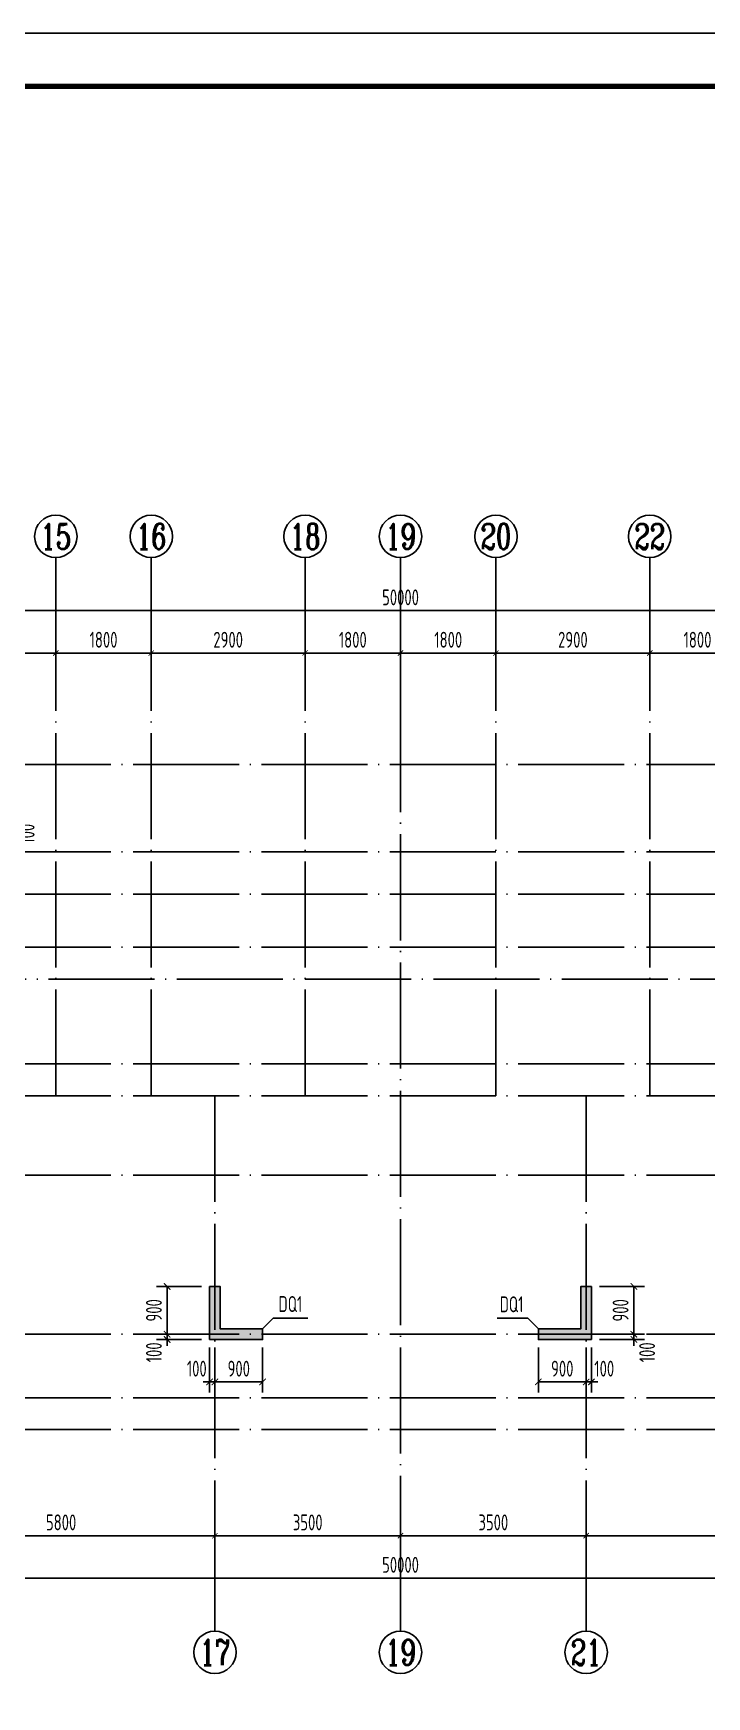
# Model space of a CAD drawing. Extents: x -461650 to 361314, y 245336 to 769729.
# Drawn here: x -106494 to -93796, y 428539 to 459918 of the extents above; entities that cross this region are included whole.
import ezdxf
from ezdxf.enums import TextEntityAlignment as Align

# ---------------------------------------------------------------- set-up
doc = ezdxf.new("R2010")
doc.units = 0
doc.header["$LTSCALE"] = 1000
doc.linetypes.add('DOTE', pattern=[2.42, 2, -0.2, 0.02, -0.2])
doc.layers.get('0').update_dxf_attribs({"linetype": 'CONTINUOUS'})
doc.layers.get('DEFPOINTS').update_dxf_attribs({"linetype": 'CONTINUOUS'})
for name, color, linetype in [('-TK', 7, 'CONTINUOUS'), ('A-AXIS', 1, 'CONTINUOUS'), ('A-DOTE', 10, 'DOTE'), ('AXIS_NUM', 7, 'CONTINUOUS'), ('S-Q墙实线', 6, 'CONTINUOUS'), ('S-Q墙标注', 3, 'CONTINUOUS'), ('S-X详图填充', 252, 'CONTINUOUS'), ('S-X详图实线', 4, 'CONTINUOUS'), ('S-Y一般标注', 3, 'CONTINUOUS'), ('S-Z柱编号', 6, 'CONTINUOUS')]:
    doc.layers.add(name, color=color, linetype=linetype)
doc.styles.add('TSSD_Axis', font='complex.shx', dxfattribs={"width": 0.7, "bigfont": 'hztxt.shx'})
doc.styles.add('TSSD_DIMENSION', font='Tssdeng.shx', dxfattribs={"width": 0.7, "bigfont": 'tssdchn.shx'})
doc.styles.add('TSSD_REIN', font='tssdeng.shx', dxfattribs={"width": 0.7, "height": 300, "bigfont": 'tssdchn.shx'})
doc.styles.add('结构文字', font='zstxt.shx', dxfattribs={"width": 0.7, "bigfont": 'zshz.shx'})
doc.dimstyles.new('STRUCK', dxfattribs={"dimtxt": 400, "dimasz": 121, "dimexe": 200, "dimexo": 150, "dimgap": 115, "dimtad": 1, "dimdec": 0, "dimdsep": 46, "dimtxsty": '结构文字', "dimblk": 'ARCHTICK', "dimcen": 400, "dimclrd": 3, "dimclre": 3, "dimclrt": 7, "dimadec": 0, "dimazin": 0, "dimtfac": 1, "dimtdec": 0, "dimtix": 1, "dimtmove": 2, "dimatfit": 3, "dimldrblk": '_DIMX', "dimfxl": 0, "dimtolj": 1, "dimtzin": 0, "dimarcsym": 0})
doc.dimstyles.new('TSSD_100_100', dxfattribs={"dimtxt": 300, "dimasz": 100, "dimexe": 100, "dimexo": 250, "dimgap": 100, "dimtad": 1, "dimdec": 0, "dimzin": 0, "dimdsep": 46, "dimtxsty": 'TSSD_DIMENSION', "dimblk": 'ARCHTICK', "dimcen": 0, "dimdle": 100, "dimclrt": 7, "dimadec": 0, "dimazin": 0, "dimtfac": 1, "dimtdec": 0, "dimtix": 1, "dimtmove": 2, "dimatfit": 3, "dimldrblk": 'ARCHTICK', "dimfxl": 0, "dimtolj": 1, "dimtzin": 0, "dimarcsym": 0})

# ---------------------------------------------------------------- blocks, each defined once
blk = doc.blocks.new('ts_axno')
at = {"color": 0, "linetype": 'ByBlock', "lineweight": -2}
blk.add_circle((0, 0), 0.5, dxfattribs=at)
at = {"color": 0, "linetype": 'ByBlock', "lineweight": -2, "style": 'TSSD_Axis', "width": 0.7}
blk.add_attdef('A', text='', height=0.6, dxfattribs=at).set_placement((0, 0), align=Align.MIDDLE_CENTER)
blk = doc.blocks.new('_ArchTick')
at = {"color": 0, "linetype": 'ByBlock', "const_width": 0.15}
blk.add_lwpolyline([(-0.5, -0.5), (0.5, 0.5)], dxfattribs=at)
blk = doc.blocks.new('*D296')
at = {"layer": 'DEFPOINTS', "color": 0}
for p in [(23100, 19250), (21400, 18250), (23100, 18250)]:
    blk.add_point(p, dxfattribs=at)
at = {"layer": 'S-Y一般标注', "color": 0, "lineweight": -2}
for p, q in [((21300, 19250), (23200, 19250)), ((21400, 18500), (21400, 19350)), ((23100, 18500), (23100, 19350))]:
    blk.add_line(p, q, dxfattribs=at)
at = {"layer": 'S-Y一般标注', "color": 0, "lineweight": -2, "xscale": 100, "yscale": 100, "zscale": 100, "rotation": 180}
blk.add_blockref('_ArchTick', (21400, 19250), dxfattribs=at)
at = {"layer": 'S-Y一般标注', "color": 0, "lineweight": -2, "xscale": 100, "yscale": 100, "zscale": 100}
blk.add_blockref('_ArchTick', (23100, 19250), dxfattribs=at)
at = {"layer": 'S-Y一般标注', "color": 7, "insert": (22250, 19500), "char_height": 300, "attachment_point": 5, "style": 'TSSD_DIMENSION'}
blk.add_mtext('\\A1;1700', dxfattribs=at)
blk = doc.blocks.new('*D297')
at = {"layer": 'DEFPOINTS', "color": 0}
for p in [(24900, 19250), (23100, 18250), (24900, 18250)]:
    blk.add_point(p, dxfattribs=at)
at = {"layer": 'S-Y一般标注', "color": 0, "lineweight": -2}
for p, q in [((23000, 19250), (25000, 19250)), ((23100, 18500), (23100, 19350)), ((24900, 18500), (24900, 19350))]:
    blk.add_line(p, q, dxfattribs=at)
at = {"layer": 'S-Y一般标注', "color": 0, "lineweight": -2, "xscale": 100, "yscale": 100, "zscale": 100, "rotation": 180}
blk.add_blockref('_ArchTick', (23100, 19250), dxfattribs=at)
at = {"layer": 'S-Y一般标注', "color": 0, "lineweight": -2, "xscale": 100, "yscale": 100, "zscale": 100}
blk.add_blockref('_ArchTick', (24900, 19250), dxfattribs=at)
at = {"layer": 'S-Y一般标注', "color": 7, "insert": (24000, 19500), "char_height": 300, "attachment_point": 5, "style": 'TSSD_DIMENSION'}
blk.add_mtext('\\A1;1800', dxfattribs=at)
blk = doc.blocks.new('*D298')
at = {"layer": 'DEFPOINTS', "color": 0}
for p in [(27800, 19250), (24900, 18250), (27800, 18250)]:
    blk.add_point(p, dxfattribs=at)
at = {"layer": 'S-Y一般标注', "color": 0, "lineweight": -2}
for p, q in [((24800, 19250), (27900, 19250)), ((24900, 18500), (24900, 19350)), ((27800, 18500), (27800, 19350))]:
    blk.add_line(p, q, dxfattribs=at)
at = {"layer": 'S-Y一般标注', "color": 0, "lineweight": -2, "xscale": 100, "yscale": 100, "zscale": 100, "rotation": 180}
blk.add_blockref('_ArchTick', (24900, 19250), dxfattribs=at)
at = {"layer": 'S-Y一般标注', "color": 0, "lineweight": -2, "xscale": 100, "yscale": 100, "zscale": 100}
blk.add_blockref('_ArchTick', (27800, 19250), dxfattribs=at)
at = {"layer": 'S-Y一般标注', "color": 7, "insert": (26350, 19500), "char_height": 300, "attachment_point": 5, "style": 'TSSD_DIMENSION'}
blk.add_mtext('\\A1;2900', dxfattribs=at)
blk = doc.blocks.new('*D299')
at = {"layer": 'DEFPOINTS', "color": 0}
for p in [(29600, 19250), (27800, 18250), (29600, 18250)]:
    blk.add_point(p, dxfattribs=at)
at = {"layer": 'S-Y一般标注', "color": 0, "lineweight": -2}
for p, q in [((27700, 19250), (29700, 19250)), ((27800, 18500), (27800, 19350)), ((29600, 18500), (29600, 19350))]:
    blk.add_line(p, q, dxfattribs=at)
at = {"layer": 'S-Y一般标注', "color": 0, "lineweight": -2, "xscale": 100, "yscale": 100, "zscale": 100, "rotation": 180}
blk.add_blockref('_ArchTick', (27800, 19250), dxfattribs=at)
at = {"layer": 'S-Y一般标注', "color": 0, "lineweight": -2, "xscale": 100, "yscale": 100, "zscale": 100}
blk.add_blockref('_ArchTick', (29600, 19250), dxfattribs=at)
at = {"layer": 'S-Y一般标注', "color": 7, "insert": (28700, 19500), "char_height": 300, "attachment_point": 5, "style": 'TSSD_DIMENSION'}
blk.add_mtext('\\A1;1800', dxfattribs=at)
blk = doc.blocks.new('*D300')
at = {"layer": 'DEFPOINTS', "color": 0}
for p in [(31400, 19250), (29600, 18250), (31400, 18250)]:
    blk.add_point(p, dxfattribs=at)
at = {"layer": 'S-Y一般标注', "color": 0, "lineweight": -2}
for p, q in [((29500, 19250), (31500, 19250)), ((29600, 18500), (29600, 19350)), ((31400, 18500), (31400, 19350))]:
    blk.add_line(p, q, dxfattribs=at)
at = {"layer": 'S-Y一般标注', "color": 0, "lineweight": -2, "xscale": 100, "yscale": 100, "zscale": 100, "rotation": 180}
blk.add_blockref('_ArchTick', (29600, 19250), dxfattribs=at)
at = {"layer": 'S-Y一般标注', "color": 0, "lineweight": -2, "xscale": 100, "yscale": 100, "zscale": 100}
blk.add_blockref('_ArchTick', (31400, 19250), dxfattribs=at)
at = {"layer": 'S-Y一般标注', "color": 7, "insert": (30500, 19500), "char_height": 300, "attachment_point": 5, "style": 'TSSD_DIMENSION'}
blk.add_mtext('\\A1;1800', dxfattribs=at)
blk = doc.blocks.new('*D301')
at = {"layer": 'DEFPOINTS', "color": 0}
for p in [(34300, 19250), (31400, 18250), (34300, 18250)]:
    blk.add_point(p, dxfattribs=at)
at = {"layer": 'S-Y一般标注', "color": 0, "lineweight": -2}
for p, q in [((31300, 19250), (34400, 19250)), ((31400, 18500), (31400, 19350)), ((34300, 18500), (34300, 19350))]:
    blk.add_line(p, q, dxfattribs=at)
at = {"layer": 'S-Y一般标注', "color": 0, "lineweight": -2, "xscale": 100, "yscale": 100, "zscale": 100, "rotation": 180}
blk.add_blockref('_ArchTick', (31400, 19250), dxfattribs=at)
at = {"layer": 'S-Y一般标注', "color": 0, "lineweight": -2, "xscale": 100, "yscale": 100, "zscale": 100}
blk.add_blockref('_ArchTick', (34300, 19250), dxfattribs=at)
at = {"layer": 'S-Y一般标注', "color": 7, "insert": (32850, 19500), "char_height": 300, "attachment_point": 5, "style": 'TSSD_DIMENSION'}
blk.add_mtext('\\A1;2900', dxfattribs=at)
blk = doc.blocks.new('*D302')
at = {"layer": 'DEFPOINTS', "color": 0}
for p in [(36100, 19250), (34300, 18250), (36100, 18250)]:
    blk.add_point(p, dxfattribs=at)
at = {"layer": 'S-Y一般标注', "color": 0, "lineweight": -2}
for p, q in [((34200, 19250), (36200, 19250)), ((34300, 18500), (34300, 19350)), ((36100, 18500), (36100, 19350))]:
    blk.add_line(p, q, dxfattribs=at)
at = {"layer": 'S-Y一般标注', "color": 0, "lineweight": -2, "xscale": 100, "yscale": 100, "zscale": 100, "rotation": 180}
blk.add_blockref('_ArchTick', (34300, 19250), dxfattribs=at)
at = {"layer": 'S-Y一般标注', "color": 0, "lineweight": -2, "xscale": 100, "yscale": 100, "zscale": 100}
blk.add_blockref('_ArchTick', (36100, 19250), dxfattribs=at)
at = {"layer": 'S-Y一般标注', "color": 7, "insert": (35200, 19500), "char_height": 300, "attachment_point": 5, "style": 'TSSD_DIMENSION'}
blk.add_mtext('\\A1;1800', dxfattribs=at)
blk = doc.blocks.new('*D311')
at = {"layer": 'DEFPOINTS', "color": 0}
for p in [(54600, 20050), (4600, 18250), (54600, 18250)]:
    blk.add_point(p, dxfattribs=at)
at = {"layer": 'S-Y一般标注', "color": 0, "lineweight": -2}
for p, q in [((4600, 18500), (4600, 20150)), ((54600, 18500), (54600, 20150)), ((4500, 20050), (54700, 20050))]:
    blk.add_line(p, q, dxfattribs=at)
at = {"layer": 'S-Y一般标注', "color": 0, "lineweight": -2, "xscale": 100, "yscale": 100, "zscale": 100, "rotation": 180}
blk.add_blockref('_ArchTick', (4600, 20050), dxfattribs=at)
at = {"layer": 'S-Y一般标注', "color": 0, "lineweight": -2, "xscale": 100, "yscale": 100, "zscale": 100}
blk.add_blockref('_ArchTick', (54600, 20050), dxfattribs=at)
at = {"layer": 'S-Y一般标注', "color": 7, "insert": (29600, 20300), "char_height": 300, "attachment_point": 5, "style": 'TSSD_DIMENSION'}
blk.add_mtext('\\A1;50000', dxfattribs=at)
blk = doc.blocks.new('*D328')
at = {"layer": 'DEFPOINTS', "color": 0}
for p in [(20300, 3600), (26100, 3600), (26100, 2600)]:
    blk.add_point(p, dxfattribs=at)
at = {"layer": 'S-Y一般标注', "color": 0, "lineweight": -2}
for p, q in [((20300, 3350), (20300, 2500)), ((26100, 3350), (26100, 2500)), ((20200, 2600), (26200, 2600))]:
    blk.add_line(p, q, dxfattribs=at)
at = {"layer": 'S-Y一般标注', "color": 0, "lineweight": -2, "xscale": 100, "yscale": 100, "zscale": 100, "rotation": 180}
blk.add_blockref('_ArchTick', (20300, 2600), dxfattribs=at)
at = {"layer": 'S-Y一般标注', "color": 0, "lineweight": -2, "xscale": 100, "yscale": 100, "zscale": 100}
blk.add_blockref('_ArchTick', (26100, 2600), dxfattribs=at)
at = {"layer": 'S-Y一般标注', "color": 7, "insert": (23200, 2850), "char_height": 300, "attachment_point": 5, "style": 'TSSD_DIMENSION'}
blk.add_mtext('\\A1;5800', dxfattribs=at)
blk = doc.blocks.new('*D329')
at = {"layer": 'DEFPOINTS', "color": 0}
for p in [(26100, 3600), (29600, 3600), (29600, 2600)]:
    blk.add_point(p, dxfattribs=at)
at = {"layer": 'S-Y一般标注', "color": 0, "lineweight": -2}
for p, q in [((26100, 3350), (26100, 2500)), ((29600, 3350), (29600, 2500)), ((26000, 2600), (29700, 2600))]:
    blk.add_line(p, q, dxfattribs=at)
at = {"layer": 'S-Y一般标注', "color": 0, "lineweight": -2, "xscale": 100, "yscale": 100, "zscale": 100, "rotation": 180}
blk.add_blockref('_ArchTick', (26100, 2600), dxfattribs=at)
at = {"layer": 'S-Y一般标注', "color": 0, "lineweight": -2, "xscale": 100, "yscale": 100, "zscale": 100}
blk.add_blockref('_ArchTick', (29600, 2600), dxfattribs=at)
at = {"layer": 'S-Y一般标注', "color": 7, "insert": (27850, 2850), "char_height": 300, "attachment_point": 5, "style": 'TSSD_DIMENSION'}
blk.add_mtext('\\A1;3500', dxfattribs=at)
blk = doc.blocks.new('*D330')
at = {"layer": 'DEFPOINTS', "color": 0}
for p in [(33100, 3600), (38900, 3600), (38900, 2600)]:
    blk.add_point(p, dxfattribs=at)
at = {"layer": 'S-Y一般标注', "color": 0, "lineweight": -2}
for p, q in [((33100, 3350), (33100, 2500)), ((38900, 3350), (38900, 2500)), ((33000, 2600), (39000, 2600))]:
    blk.add_line(p, q, dxfattribs=at)
at = {"layer": 'S-Y一般标注', "color": 0, "lineweight": -2, "xscale": 100, "yscale": 100, "zscale": 100, "rotation": 180}
blk.add_blockref('_ArchTick', (33100, 2600), dxfattribs=at)
at = {"layer": 'S-Y一般标注', "color": 0, "lineweight": -2, "xscale": 100, "yscale": 100, "zscale": 100}
blk.add_blockref('_ArchTick', (38900, 2600), dxfattribs=at)
at = {"layer": 'S-Y一般标注', "color": 7, "insert": (36000, 2850), "char_height": 300, "attachment_point": 5, "style": 'TSSD_DIMENSION'}
blk.add_mtext('\\A1;5800', dxfattribs=at)
blk = doc.blocks.new('*D334')
at = {"layer": 'DEFPOINTS', "color": 0}
for p in [(4600, 3600), (54600, 3600), (54600, 1800)]:
    blk.add_point(p, dxfattribs=at)
at = {"layer": 'S-Y一般标注', "color": 0, "lineweight": -2}
for p, q in [((4600, 3350), (4600, 1700)), ((54600, 3350), (54600, 1700)), ((4500, 1800), (54700, 1800))]:
    blk.add_line(p, q, dxfattribs=at)
at = {"layer": 'S-Y一般标注', "color": 0, "lineweight": -2, "xscale": 100, "yscale": 100, "zscale": 100, "rotation": 180}
blk.add_blockref('_ArchTick', (4600, 1800), dxfattribs=at)
at = {"layer": 'S-Y一般标注', "color": 0, "lineweight": -2, "xscale": 100, "yscale": 100, "zscale": 100}
blk.add_blockref('_ArchTick', (54600, 1800), dxfattribs=at)
at = {"layer": 'S-Y一般标注', "color": 7, "insert": (29600, 2050), "char_height": 300, "attachment_point": 5, "style": 'TSSD_DIMENSION'}
blk.add_mtext('\\A1;50000', dxfattribs=at)
blk = doc.blocks.new('*D337')
at = {"layer": 'DEFPOINTS', "color": 0}
for p in [(29600, 3600), (33100, 3600), (33100, 2600)]:
    blk.add_point(p, dxfattribs=at)
at = {"layer": 'S-Y一般标注', "color": 0, "lineweight": -2}
for p, q in [((29600, 3350), (29600, 2500)), ((33100, 3350), (33100, 2500)), ((29500, 2600), (33200, 2600))]:
    blk.add_line(p, q, dxfattribs=at)
at = {"layer": 'S-Y一般标注', "color": 0, "lineweight": -2, "xscale": 100, "yscale": 100, "zscale": 100, "rotation": 180}
blk.add_blockref('_ArchTick', (29600, 2600), dxfattribs=at)
at = {"layer": 'S-Y一般标注', "color": 0, "lineweight": -2, "xscale": 100, "yscale": 100, "zscale": 100}
blk.add_blockref('_ArchTick', (33100, 2600), dxfattribs=at)
at = {"layer": 'S-Y一般标注', "color": 7, "insert": (31350, 2850), "char_height": 300, "attachment_point": 5, "style": 'TSSD_DIMENSION'}
blk.add_mtext('\\A1;3500', dxfattribs=at)
blk = doc.blocks.new('*D3079')
at = {"layer": 'DEFPOINTS', "color": 0}
for p in [(-103970, 435378), (-103170, 435378), (-103170, 435278)]:
    blk.add_point(p, dxfattribs=at)
at = {"layer": 'S-Q墙标注', "color": 3, "lineweight": -2}
for p, q in [((-103320, 435378), (-104170, 435378)), ((-103320, 435278), (-104170, 435278)), ((-103970, 435378), (-103970, 435499)), ((-103970, 435278), (-103970, 435378)), ((-103970, 435278), (-103970, 435157))]:
    blk.add_line(p, q, dxfattribs=at)
at = {"layer": 'S-Q墙标注', "color": 3, "lineweight": -2, "xscale": 121, "yscale": 121, "zscale": 121}
for p, rotation in [((-103970, 435378), 270), ((-103970, 435278), 90)]:
    blk.add_blockref('_ArchTick', p, dxfattribs=dict(at, rotation=rotation))
at = {"layer": 'S-Q墙标注', "color": 7, "insert": (-104220, 435036), "char_height": 300, "attachment_point": 5, "rotation": 90, "style": 'TSSD_REIN'}
blk.add_mtext('\\A1;100', dxfattribs=at)
blk = doc.blocks.new('_DIMX')
blk.add_line((-150, 0), (150, 0))
at = {"const_width": 50}
blk.add_lwpolyline([(-70, -70), (70, 70)], dxfattribs=at)
blk = doc.blocks.new('*D3080')
at = {"layer": 'DEFPOINTS', "color": 0}
for p in [(-103970, 436278), (-103170, 436278), (-103170, 435378)]:
    blk.add_point(p, dxfattribs=at)
at = {"layer": 'S-Q墙标注', "color": 3, "lineweight": -2}
for p, q in [((-103320, 436278), (-104170, 436278)), ((-103970, 435378), (-103970, 436278)), ((-103320, 435378), (-104170, 435378))]:
    blk.add_line(p, q, dxfattribs=at)
at = {"layer": 'S-Q墙标注', "color": 3, "lineweight": -2, "xscale": 121, "yscale": 121, "zscale": 121}
for p, rotation in [((-103970, 436278), 90), ((-103970, 435378), 270)]:
    blk.add_blockref('_ArchTick', p, dxfattribs=dict(at, rotation=rotation))
at = {"layer": 'S-Q墙标注', "color": 7, "insert": (-104220, 435828), "char_height": 300, "attachment_point": 5, "rotation": 90, "style": 'TSSD_REIN'}
blk.add_mtext('\\A1;900', dxfattribs=at)
blk = doc.blocks.new('*D3081')
at = {"layer": 'DEFPOINTS', "color": 0}
for p in [(-103070, 435278), (-102170, 435278), (-103070, 434478)]:
    blk.add_point(p, dxfattribs=at)
at = {"layer": 'S-Q墙标注', "color": 3, "lineweight": -2}
for p, q in [((-103070, 435128), (-103070, 434278)), ((-102170, 435128), (-102170, 434278)), ((-102170, 434478), (-103070, 434478))]:
    blk.add_line(p, q, dxfattribs=at)
at = {"layer": 'S-Q墙标注', "color": 3, "lineweight": -2, "xscale": 121, "yscale": 121, "zscale": 121, "rotation": 180}
blk.add_blockref('_ArchTick', (-103070, 434478), dxfattribs=at)
at = {"layer": 'S-Q墙标注', "color": 3, "lineweight": -2, "xscale": 121, "yscale": 121, "zscale": 121}
blk.add_blockref('_ArchTick', (-102170, 434478), dxfattribs=at)
at = {"layer": 'S-Q墙标注', "color": 7, "insert": (-102620, 434728), "char_height": 300, "attachment_point": 5, "style": 'TSSD_REIN'}
blk.add_mtext('\\A1;900', dxfattribs=at)
blk = doc.blocks.new('*D3082')
at = {"layer": 'DEFPOINTS', "color": 0}
for p in [(-103170, 435278), (-103070, 435278), (-103170, 434478)]:
    blk.add_point(p, dxfattribs=at)
at = {"layer": 'S-Q墙标注', "color": 3, "lineweight": -2}
for p, q in [((-103170, 435128), (-103170, 434278)), ((-103070, 435128), (-103070, 434278)), ((-103170, 434478), (-103291, 434478)), ((-103070, 434478), (-103170, 434478)), ((-103070, 434478), (-102949, 434478))]:
    blk.add_line(p, q, dxfattribs=at)
at = {"layer": 'S-Q墙标注', "color": 3, "lineweight": -2, "xscale": 121, "yscale": 121, "zscale": 121}
blk.add_blockref('_ArchTick', (-103170, 434478), dxfattribs=at)
at = {"layer": 'S-Q墙标注', "color": 3, "lineweight": -2, "xscale": 121, "yscale": 121, "zscale": 121, "rotation": 180}
blk.add_blockref('_ArchTick', (-103070, 434478), dxfattribs=at)
at = {"layer": 'S-Q墙标注', "color": 7, "insert": (-103412, 434728), "char_height": 300, "attachment_point": 5, "style": 'TSSD_REIN'}
blk.add_mtext('\\A1;100', dxfattribs=at)
blk = doc.blocks.new('*D3109')
at = {"layer": 'DEFPOINTS', "color": 0}
for p in [(-95970, 435378), (-95970, 435278), (-95170, 435378)]:
    blk.add_point(p, dxfattribs=at)
at = {"layer": 'S-Q墙标注', "color": 3, "lineweight": -2}
for p, q in [((-95820, 435378), (-94970, 435378)), ((-95820, 435278), (-94970, 435278)), ((-95170, 435378), (-95170, 435499)), ((-95170, 435278), (-95170, 435378)), ((-95170, 435278), (-95170, 435157))]:
    blk.add_line(p, q, dxfattribs=at)
at = {"layer": 'S-Q墙标注', "color": 3, "lineweight": -2, "xscale": 121, "yscale": 121, "zscale": 121}
for p, rotation in [((-95170, 435378), 270), ((-95170, 435278), 90)]:
    blk.add_blockref('_ArchTick', p, dxfattribs=dict(at, rotation=rotation))
at = {"layer": 'S-Q墙标注', "color": 7, "insert": (-94920, 435036), "char_height": 300, "attachment_point": 5, "rotation": 90, "style": 'TSSD_REIN'}
blk.add_mtext('\\A1;100', dxfattribs=at)
blk = doc.blocks.new('*D3110')
at = {"layer": 'DEFPOINTS', "color": 0}
for p in [(-95970, 436278), (-95170, 436278), (-95970, 435378)]:
    blk.add_point(p, dxfattribs=at)
at = {"layer": 'S-Q墙标注', "color": 3, "lineweight": -2}
for p, q in [((-95820, 436278), (-94970, 436278)), ((-95170, 435378), (-95170, 436278)), ((-95820, 435378), (-94970, 435378))]:
    blk.add_line(p, q, dxfattribs=at)
at = {"layer": 'S-Q墙标注', "color": 3, "lineweight": -2, "xscale": 121, "yscale": 121, "zscale": 121}
for p, rotation in [((-95170, 436278), 90), ((-95170, 435378), 270)]:
    blk.add_blockref('_ArchTick', p, dxfattribs=dict(at, rotation=rotation))
at = {"layer": 'S-Q墙标注', "color": 7, "insert": (-95420, 435828), "char_height": 300, "attachment_point": 5, "rotation": 90, "style": 'TSSD_REIN'}
blk.add_mtext('\\A1;900', dxfattribs=at)
blk = doc.blocks.new('*D3111')
at = {"layer": 'DEFPOINTS', "color": 0}
for p in [(-96970, 435278), (-96070, 435278), (-96070, 434478)]:
    blk.add_point(p, dxfattribs=at)
at = {"layer": 'S-Q墙标注', "color": 3, "lineweight": -2}
for p, q in [((-96970, 435128), (-96970, 434278)), ((-96070, 435128), (-96070, 434278)), ((-96970, 434478), (-96070, 434478))]:
    blk.add_line(p, q, dxfattribs=at)
at = {"layer": 'S-Q墙标注', "color": 3, "lineweight": -2, "xscale": 121, "yscale": 121, "zscale": 121, "rotation": 180}
blk.add_blockref('_ArchTick', (-96970, 434478), dxfattribs=at)
at = {"layer": 'S-Q墙标注', "color": 3, "lineweight": -2, "xscale": 121, "yscale": 121, "zscale": 121}
blk.add_blockref('_ArchTick', (-96070, 434478), dxfattribs=at)
at = {"layer": 'S-Q墙标注', "color": 7, "insert": (-96520, 434728), "char_height": 300, "attachment_point": 5, "style": 'TSSD_REIN'}
blk.add_mtext('\\A1;900', dxfattribs=at)
blk = doc.blocks.new('*D3112')
at = {"layer": 'DEFPOINTS', "color": 0}
for p in [(-96070, 435278), (-95970, 435278), (-95970, 434478)]:
    blk.add_point(p, dxfattribs=at)
at = {"layer": 'S-Q墙标注', "color": 3, "lineweight": -2}
for p, q in [((-96070, 435128), (-96070, 434278)), ((-95970, 435128), (-95970, 434278)), ((-96070, 434478), (-96191, 434478)), ((-96070, 434478), (-95970, 434478)), ((-95970, 434478), (-95849, 434478))]:
    blk.add_line(p, q, dxfattribs=at)
at = {"layer": 'S-Q墙标注', "color": 3, "lineweight": -2, "xscale": 121, "yscale": 121, "zscale": 121}
blk.add_blockref('_ArchTick', (-96070, 434478), dxfattribs=at)
at = {"layer": 'S-Q墙标注', "color": 3, "lineweight": -2, "xscale": 121, "yscale": 121, "zscale": 121, "rotation": 180}
blk.add_blockref('_ArchTick', (-95970, 434478), dxfattribs=at)
at = {"layer": 'S-Q墙标注', "color": 7, "insert": (-95728, 434728), "char_height": 300, "attachment_point": 5, "style": 'TSSD_REIN'}
blk.add_mtext('\\A1;100', dxfattribs=at)
blk = doc.blocks.new('*D3131')
at = {"layer": 'DEFPOINTS', "color": 0}
for p in [(-107670, 444578), (-107670, 444478), (-106870, 444578)]:
    blk.add_point(p, dxfattribs=at)
at = {"layer": 'S-Q墙标注', "color": 3, "lineweight": -2}
for p, q in [((-106870, 444578), (-106870, 444699)), ((-107520, 444578), (-106670, 444578)), ((-107520, 444478), (-106670, 444478)), ((-106870, 444478), (-106870, 444578)), ((-106870, 444478), (-106870, 444357))]:
    blk.add_line(p, q, dxfattribs=at)
at = {"layer": 'S-Q墙标注', "color": 3, "lineweight": -2, "xscale": 121, "yscale": 121, "zscale": 121}
for p, rotation in [((-106870, 444578), 270), ((-106870, 444478), 90)]:
    blk.add_blockref('_ArchTick', p, dxfattribs=dict(at, rotation=rotation))
at = {"layer": 'S-Q墙标注', "color": 7, "insert": (-106620, 444819), "char_height": 300, "attachment_point": 5, "rotation": 90, "style": 'TSSD_REIN'}
blk.add_mtext('\\A1;100', dxfattribs=at)
blk = doc.blocks.new('A1')
blk.add_lwpolyline([(0, 59400), (0, 0), (84100, 0), (84100, 59400)], close=True)
at = {"const_width": 100}
blk.add_lwpolyline([(2500, 58400), (2500, 1000), (83100, 1000), (83100, 58400)], close=True, dxfattribs=at)
blk = doc.blocks.new('20210726.16395156')
at = {"layer": 'A-AXIS'}
for p, q in [((23100, 18249.9), (23100, 21049.9)), ((24900, 18249.9), (24900, 21049.9)), ((27800, 18249.9), (27800, 21049.9)), ((29600, 18249.9), (29600, 21049.9)), ((31400, 18249.9), (31400, 21049.9)), ((34300, 18249.9), (34300, 21049.9)), ((26100, 3600), (26100, 800)), ((29600, 3600), (29600, 800)), ((33100, 3600), (33100, 800))]:
    blk.add_line(p, q, dxfattribs=at)
at = {"layer": 'A-DOTE'}
for p, q in [((23100, 10900), (23100, 18249.9)), ((24900, 10900), (24900, 18249.9)), ((27800, 10900), (27800, 18249.9)), ((29600, 18249.9), (29600, 3600)), ((31400, 10900), (31400, 18249.9)), ((34300, 10900), (34300, 18249.9)), ((55600, 17150), (3600, 17150)), ((55600, 15500), (3600, 15500)), ((55600, 14700), (3600, 14700)), ((55600, 13700), (3600, 13700)), ((3600, 13100.3), (55600, 13100.3)), ((55600, 11500), (3600, 11500)), ((55600, 10900), (3600, 10900)), ((26100, 10900), (26100, 3600)), ((33100, 10900), (33100, 3600)), ((55600, 9400), (3600, 9400)), ((55600, 6400), (3600, 6400)), ((55600, 5200), (3600, 5200)), ((55600, 4600), (3600, 4600))]:
    blk.add_line(p, q, dxfattribs=at)
at = {"layer": 'A-AXIS'}
ref = blk.add_blockref('ts_axno', (23100, 21449.9), dxfattribs=dict(at, xscale=800, yscale=800, zscale=800))
ref.add_attrib('9', '15', dxfattribs={"layer": 'AXIS_NUM', "height": 480, "style": 'TSSD_Axis', "width": 0.7}).set_placement((23100, 21449.9), align=Align.MIDDLE_CENTER)
ref = blk.add_blockref('ts_axno', (24900, 21449.9), dxfattribs=dict(at, xscale=800, yscale=800, zscale=800))
ref.add_attrib('10', '16', dxfattribs={"layer": 'AXIS_NUM', "height": 480, "style": 'TSSD_Axis', "width": 0.7}).set_placement((24900, 21449.9), align=Align.MIDDLE_CENTER)
ref = blk.add_blockref('ts_axno', (27800, 21449.9), dxfattribs=dict(at, xscale=800, yscale=800, zscale=800))
ref.add_attrib('11', '18', dxfattribs={"layer": 'AXIS_NUM', "height": 480, "style": 'TSSD_Axis', "width": 0.7}).set_placement((27800, 21449.9), align=Align.MIDDLE_CENTER)
ref = blk.add_blockref('ts_axno', (29600, 21449.9), dxfattribs=dict(at, xscale=800, yscale=800, zscale=800))
ref.add_attrib('12', '19', dxfattribs={"layer": 'AXIS_NUM', "height": 480, "style": 'TSSD_Axis', "width": 0.7}).set_placement((29600, 21449.9), align=Align.MIDDLE_CENTER)
ref = blk.add_blockref('ts_axno', (31400, 21449.9), dxfattribs=dict(at, xscale=800, yscale=800, zscale=800))
ref.add_attrib('13', '20', dxfattribs={"layer": 'AXIS_NUM', "height": 480, "style": 'TSSD_Axis', "width": 0.7}).set_placement((31400, 21449.9), align=Align.MIDDLE_CENTER)
ref = blk.add_blockref('ts_axno', (34300, 21449.9), dxfattribs=dict(at, xscale=800, yscale=800, zscale=800))
ref.add_attrib('14', '22', dxfattribs={"layer": 'AXIS_NUM', "height": 480, "style": 'TSSD_Axis', "width": 0.7}).set_placement((34300, 21449.9), align=Align.MIDDLE_CENTER)
ref = blk.add_blockref('ts_axno', (26100, 400), dxfattribs=dict(at, xscale=-800, yscale=800, zscale=800, rotation=180))
ref.add_attrib('10', '17', dxfattribs={"layer": 'AXIS_NUM', "height": 480, "style": 'TSSD_Axis', "width": 0.7}).set_placement((26100, 400), align=Align.MIDDLE_CENTER)
ref = blk.add_blockref('ts_axno', (29600, 400), dxfattribs=dict(at, xscale=-800, yscale=800, zscale=800, rotation=180))
ref.add_attrib('13', '19', dxfattribs={"layer": 'AXIS_NUM', "height": 480, "style": 'TSSD_Axis', "width": 0.7}).set_placement((29600, 400), align=Align.MIDDLE_CENTER)
ref = blk.add_blockref('ts_axno', (33100, 400), dxfattribs=dict(at, xscale=-800, yscale=800, zscale=800, rotation=180))
ref.add_attrib('13', '21', dxfattribs={"layer": 'AXIS_NUM', "height": 480, "style": 'TSSD_Axis', "width": 0.7}).set_placement((33100, 400), align=Align.MIDDLE_CENTER)
at = {"layer": 'S-Y一般标注'}
for base, p1, p2, picture, middle in [((54600, 20049.9), (4600, 18249.9), (54600, 18249.9), '*D311', (29600, 20299.9)), ((23100, 19249.9), (21400, 18249.9), (23100, 18249.9), '*D296', (22250, 19499.9)), ((24900, 19249.9), (23100, 18249.9), (24900, 18249.9), '*D297', (24000, 19499.9)), ((27800, 19249.9), (24900, 18249.9), (27800, 18249.9), '*D298', (26350, 19499.9)), ((29600, 19249.9), (27800, 18249.9), (29600, 18249.9), '*D299', (28700, 19499.9)), ((31400, 19249.9), (29600, 18249.9), (31400, 18249.9), '*D300', (30500, 19499.9)), ((34300, 19249.9), (31400, 18249.9), (34300, 18249.9), '*D301', (32850, 19499.9)), ((36100, 19249.9), (34300, 18249.9), (36100, 18249.9), '*D302', (35200, 19499.9)), ((54600, 1800), (4600, 3600), (54600, 3600), '*D334', (29600, 2050)), ((26100, 2600), (20300, 3600), (26100, 3600), '*D328', (23200, 2850)), ((29600, 2600), (26100, 3600), (29600, 3600), '*D329', (27850, 2850)), ((33100, 2600), (29600, 3600), (33100, 3600), '*D337', (31350, 2850)), ((38900, 2600.1), (33100, 3600), (38900, 3600.1), '*D330', (36000, 2850.1))]:
    dim = blk.add_linear_dim(base=base, p1=p1, p2=p2, dimstyle='TSSD_100_100', dxfattribs=at)
    dim.commit()
    dim.dimension.update_dxf_attribs({"geometry": picture, "text_midpoint": middle})

msp = doc.modelspace()

# ---------------------------------------------------------------- hatches: boundary and pattern name
at = {"layer": 'S-X详图填充'}
h = msp.add_hatch(color=256, dxfattribs=at)
h.dxf.hatch_style = 1
h.paths.add_polyline_path([(-103169.72, 435277.54), (-102169.72, 435277.54), (-102169.72, 435477.54), (-102969.72, 435477.54), (-102969.72, 436277.54), (-103169.72, 436277.54)])
h = msp.add_hatch(color=256, dxfattribs=at)
h.dxf.hatch_style = 1
h.paths.add_polyline_path([(-95969.69, 435277.54), (-96969.7, 435277.54), (-96969.7, 435477.54), (-96169.69, 435477.54), (-96169.69, 436277.54), (-95969.69, 436277.54)])

# ---------------------------------------------------------------- linework, layer by layer
at = {"layer": 'S-Q墙实线'}
for points in [[(-103169.72, 435277.54), (-102169.72, 435277.54), (-102169.72, 435477.54), (-102969.72, 435477.54), (-102969.72, 436277.54), (-103169.72, 436277.54)], [(-95969.69, 435277.54), (-96969.7, 435277.54), (-96969.7, 435477.54), (-96169.69, 435477.54), (-96169.69, 436277.54), (-95969.69, 436277.54)]]:
    msp.add_lwpolyline(points, close=True, dxfattribs=at)
at = {"layer": 'S-X详图实线'}
for points in [[(-103169.72, 435277.54), (-102169.72, 435277.54), (-102169.72, 435477.54), (-102969.72, 435477.54), (-102969.72, 436277.54), (-103169.72, 436277.54), (-103169.72, 435277.54)], [(-95969.69, 435277.54), (-96969.7, 435277.54), (-96969.7, 435477.54), (-96169.69, 435477.54), (-96169.69, 436277.54), (-95969.69, 436277.54), (-95969.69, 435277.54)]]:
    msp.add_lwpolyline(points, close=True, dxfattribs=at)
at = {"layer": 'S-Z柱编号', "color": 7}
for points in [[(-102169.72, 435477.54), (-101969.72, 435677.54), (-101318.85, 435677.54)], [(-96969.7, 435477.54), (-97169.7, 435677.54), (-97748.16, 435677.54)]]:
    msp.add_lwpolyline(points, dxfattribs=at)

# ---------------------------------------------------------------- block references
at = {"layer": '-TK'}
msp.add_blockref('A1', (-139511.89, 400518.16), dxfattribs=at)
at = {"layer": 'A-DOTE'}
msp.add_blockref('20210726.16395156', (-129169.71, 428977.49), dxfattribs=at)

# ---------------------------------------------------------------- texts
at = {"layer": 'S-Z柱编号', "color": 7, "style": 'TSSD_REIN', "width": 0.7}
for p in [(-101869.72, 435706.68), (-97699.52, 435701.52)]:
    msp.add_text('DQ1', height=300, dxfattribs=at).set_placement(p, align=Align.BOTTOM_LEFT)

# ---------------------------------------------------------------- dimensions: what is measured, and where the dimension line sits
at = {"layer": 'S-Q墙标注'}
for base, p1, p2, angle, picture, middle in [((-106869.71, 444577.54), (-107669.71, 444477.54), (-107669.71, 444577.54), 90, '*D3131', (-106619.71, 444819.46)), ((-103969.72, 435377.54), (-103169.72, 435277.54), (-103169.72, 435377.54), 90, '*D3079', (-104219.72, 435035.62)), ((-103169.72, 434477.54), (-103069.71, 435277.54), (-103169.72, 435277.54), 180, '*D3082', (-103411.64, 434727.54)), ((-95169.7, 435377.54), (-95969.7, 435277.54), (-95969.7, 435377.54), 90, '*D3109', (-94919.7, 435035.62))]:
    dim = msp.add_linear_dim(base=base, p1=p1, p2=p2, angle=angle, dimstyle='STRUCK', override={"dimtxt": 300, "dimgap": 100, "dimtxsty": 'TSSD_REIN'}, dxfattribs=at)
    dim.commit()
    dim.dimension.update_dxf_attribs({"geometry": picture, "text_midpoint": middle, "dimtype": 160})
for base, p1, p2, angle, picture, middle in [((-103969.72, 436277.54), (-103169.72, 435377.54), (-103169.72, 436277.54), 90, '*D3080', (-104219.72, 435827.54)), ((-95169.7, 436277.54), (-95969.7, 435377.54), (-95969.7, 436277.54), 90, '*D3110', (-95419.7, 435827.54)), ((-103069.71, 434477.54), (-102169.72, 435277.54), (-103069.71, 435277.54), 180, '*D3081', (-102619.71, 434727.54))]:
    dim = msp.add_linear_dim(base=base, p1=p1, p2=p2, angle=angle, dimstyle='STRUCK', override={"dimtxt": 300, "dimgap": 100, "dimtxsty": 'TSSD_REIN'}, dxfattribs=at)
    dim.commit()
    dim.dimension.update_dxf_attribs({"geometry": picture, "text_midpoint": middle})
dim = msp.add_linear_dim(base=(-96069.71, 434477.54), p1=(-96969.69, 435277.54), p2=(-96069.71, 435277.54), dimstyle='STRUCK', override={"dimtxt": 300, "dimgap": 100, "dimtxsty": 'TSSD_REIN'}, dxfattribs=at)
dim.commit()
dim.dimension.update_dxf_attribs({"geometry": '*D3111', "text_midpoint": (-96519.7, 434727.54)})
dim = msp.add_linear_dim(base=(-95969.7, 434477.54), p1=(-96069.71, 435277.54), p2=(-95969.7, 435277.54), dimstyle='STRUCK', override={"dimtxt": 300, "dimgap": 100, "dimtxsty": 'TSSD_REIN'}, dxfattribs=at)
dim.commit()
dim.dimension.update_dxf_attribs({"geometry": '*D3112', "text_midpoint": (-95727.77, 434727.54), "dimtype": 160})

doc.saveas('drawing.dxf')
